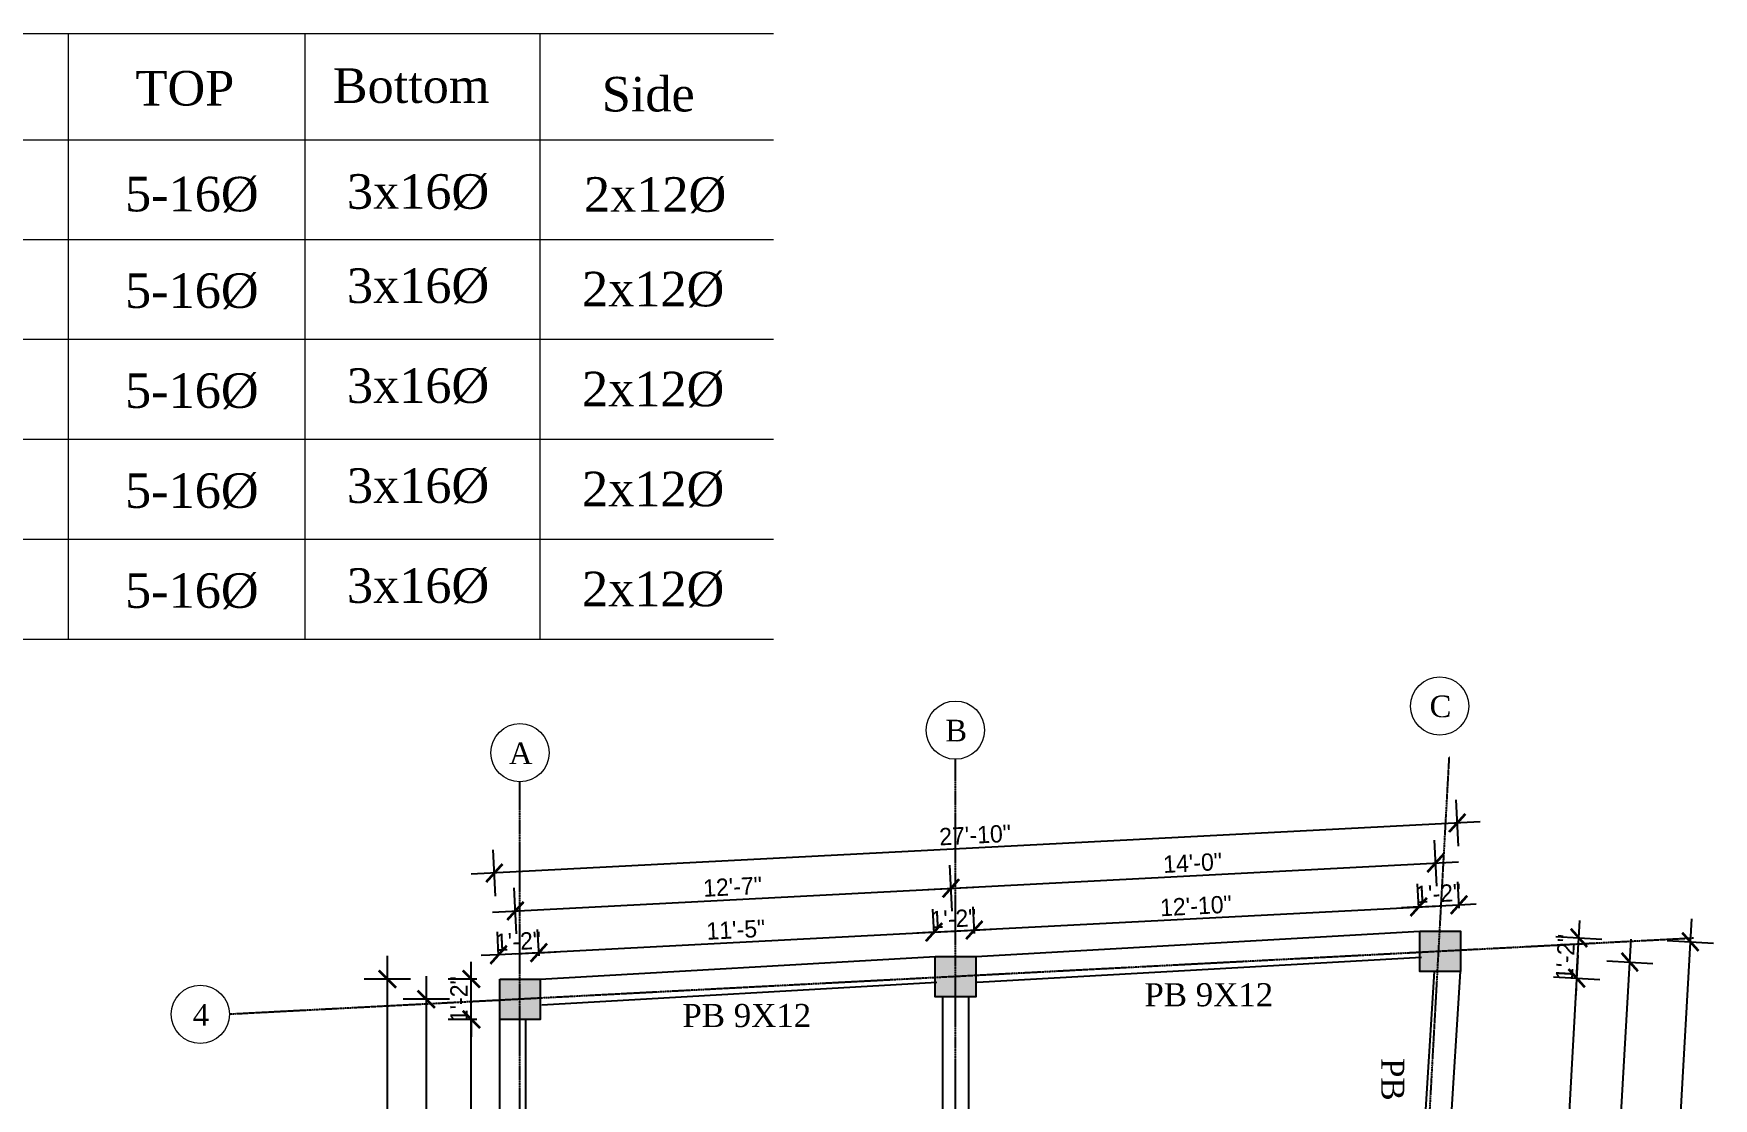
# Model space of a CAD drawing. Header units: inches. Extents: x -412 to 2766, y -9590 to -2111.
# Drawn here: x 469 to 1052, y -5842 to -5472 of the extents above; entities that cross this region are included whole.
import ezdxf

# ---------------------------------------------------------------- set-up
doc = ezdxf.new("R2010")
doc.units = ezdxf.units.IN
doc.header["$LTSCALE"] = 0.5
doc.header["$MEASUREMENT"] = 0
doc.header["$PDMODE"] = 66
doc.linetypes.add('PHANTOM2', pattern=[1.25, 0.625, -0.125, 0.125, -0.125, 0.125, -0.125])
for name, color, linetype, lineweight in [('15 STRS TEXT', 7, 'Continuous', 15), ('15 TEXT', 7, 'Continuous', 15), ('COLUMN', 8, 'Continuous', 50), ('DOOR & WIN', 1, 'Continuous', 25), ('Profile ele', 4, 'Continuous', 25), ('TEXT', 220, 'Continuous', 9), ('window', 6, 'Continuous', 13)]:
    doc.layers.add(name, color=color, linetype=linetype, lineweight=lineweight)
doc.layers.add('OUTLINE', color=116, linetype='Continuous')
doc.styles.add('ARCHITECTURE', font='stylu.ttf')
doc.styles.add('arial', font='arial.ttf')
doc.styles.get("Standard").update_dxf_attribs({"font": 'arial.ttf'})
doc.styles.add('times new roman', font='times.ttf', dxfattribs={"height": 9})
doc.dimstyles.new('8 SCALE', dxfattribs={"dimscale": 0, "dimtxt": 6, "dimasz": 6, "dimexe": 8, "dimexo": 8, "dimgap": 1.25, "dimtad": 1, "dimdec": 0, "dimzin": 3, "dimdsep": 46, "dimlunit": 4, "dimtxsty": 'ARCHITECTURE', "dimblk": 'ARCHTICK', "dimcen": 8, "dimdle": 8, "dimclrd": 5, "dimclre": 5, "dimclrt": 7, "dimadec": 0, "dimazin": 0, "dimtfac": 0.75, "dimtdec": 0, "dimtix": 1, "dimtmove": 2, "dimatfit": 3, "dimldrblk": 'ARCHTICK', "dimfxl": 8, "dimfxlon": 1, "dimtolj": 1, "dimtzin": 0, "dimlwd": -1, "dimlwe": -1, "dimarcsym": 0})

# ---------------------------------------------------------------- blocks, each defined once
blk = doc.blocks.new('_ArchTick')
at = {"color": 0, "linetype": 'ByBlock', "const_width": 0.15}
blk.add_lwpolyline([(-0.5, -0.5), (0.5, 0.5)], dxfattribs=at)
blk = doc.blocks.new('*D1170')
at = {"layer": 'Defpoints', "color": 0, "transparency": 16777216}
for p in [(-13511.46, -10860.54), (-13511.02, -10868.96), (-13648.02, -10876.81)]:
    blk.add_point(p, dxfattribs=at)
at = {"layer": 'Profile ele', "color": 5, "transparency": 16777216}
for p, q in [((-13511.44, -10860.97), (-13511.87, -10852.55)), ((-13656.49, -10868.08), (-13503.47, -10860.13)), ((-13648.44, -10868.82), (-13648.91, -10859.68))]:
    blk.add_line(p, q, dxfattribs=at)
at = {"layer": 'Profile ele', "color": 5, "transparency": 16777216, "xscale": 6, "yscale": 6, "zscale": 6}
for p, rotation in [((-13511.46, -10860.54), 2.975964946126969), ((-13648.5, -10867.67), 182.975964946127)]:
    blk.add_blockref('_ArchTick', p, dxfattribs=dict(at, rotation=rotation))
at = {"layer": 'Profile ele', "color": 7, "transparency": 16777216, "insert": (-13580.2, -10859.73), "char_height": 6, "attachment_point": 5, "rotation": 2.97596, "style": 'ARCHITECTURE'}
blk.add_mtext('\\A1;11\'-5"', dxfattribs=at)
blk = doc.blocks.new('*D1171')
at = {"layer": 'Defpoints', "color": 0, "transparency": 16777216}
for p in [(-13497.5, -10859.82), (-13511.02, -10868.96), (-13497.02, -10868.96)]:
    blk.add_point(p, dxfattribs=at)
at = {"layer": 'Profile ele', "color": 5, "transparency": 16777216}
for p, q in [((-13511.44, -10860.97), (-13511.87, -10852.55)), ((-13497.44, -10860.97), (-13497.91, -10851.83)), ((-13511.46, -10860.54), (-13517.45, -10860.85)), ((-13511.46, -10860.54), (-13497.5, -10859.82)), ((-13497.5, -10859.82), (-13491.5, -10859.5))]:
    blk.add_line(p, q, dxfattribs=at)
at = {"layer": 'Profile ele', "color": 5, "transparency": 16777216, "xscale": 6, "yscale": 6, "zscale": 6}
for p, rotation in [((-13511.46, -10860.54), 2.975964946126987), ((-13497.5, -10859.82), 182.975964946127)]:
    blk.add_blockref('_ArchTick', p, dxfattribs=dict(at, rotation=rotation))
at = {"layer": 'Profile ele', "color": 7, "transparency": 16777216, "insert": (-13504.7, -10855.88), "char_height": 6, "attachment_point": 5, "rotation": 2.97596, "style": 'ARCHITECTURE'}
blk.add_mtext('\\A1;1\'-2"', dxfattribs=at)
blk = doc.blocks.new('*D1172')
at = {"layer": 'Defpoints', "color": 0, "transparency": 16777216}
for p in [(-13343.4, -10851.81), (-13342.96, -10860.23), (-13497.02, -10868.96)]:
    blk.add_point(p, dxfattribs=at)
at = {"layer": 'Profile ele', "color": 5, "transparency": 16777216}
for p, q in [((-13343.38, -10852.24), (-13343.81, -10843.82)), ((-13505.49, -10860.23), (-13335.41, -10851.39)), ((-13497.44, -10860.97), (-13497.91, -10851.83))]:
    blk.add_line(p, q, dxfattribs=at)
at = {"layer": 'Profile ele', "color": 5, "transparency": 16777216, "xscale": 6, "yscale": 6, "zscale": 6}
for p, rotation in [((-13343.4, -10851.81), 2.975964946126969), ((-13497.5, -10859.82), 182.975964946127)]:
    blk.add_blockref('_ArchTick', p, dxfattribs=dict(at, rotation=rotation))
at = {"layer": 'Profile ele', "color": 7, "transparency": 16777216, "insert": (-13420.67, -10851.46), "char_height": 6, "attachment_point": 5, "rotation": 2.97596, "style": 'ARCHITECTURE'}
blk.add_mtext('\\A1;12\'-10"', dxfattribs=at)
blk = doc.blocks.new('*D1173')
at = {"layer": 'Defpoints', "color": 0, "transparency": 16777216}
for p in [(-13329.43, -10851.08), (-13342.96, -10860.23), (-13328.96, -10860.22)]:
    blk.add_point(p, dxfattribs=at)
at = {"layer": 'Profile ele', "color": 5, "transparency": 16777216}
for p, q in [((-13343.38, -10852.24), (-13343.81, -10843.82)), ((-13329.37, -10852.24), (-13329.85, -10843.09)), ((-13343.4, -10851.81), (-13329.43, -10851.08)), ((-13329.43, -10851.08), (-13323.44, -10850.77)), ((-13343.4, -10851.81), (-13349.39, -10852.12))]:
    blk.add_line(p, q, dxfattribs=at)
at = {"layer": 'Profile ele', "color": 5, "transparency": 16777216, "xscale": 6, "yscale": 6, "zscale": 6}
for p, rotation in [((-13343.4, -10851.81), 2.975964946126987), ((-13329.43, -10851.08), 182.975964946127)]:
    blk.add_blockref('_ArchTick', p, dxfattribs=dict(at, rotation=rotation))
at = {"layer": 'Profile ele', "color": 7, "transparency": 16777216, "insert": (-13336.64, -10847.14), "char_height": 6, "attachment_point": 5, "rotation": 2.97596, "style": 'ARCHITECTURE'}
blk.add_mtext('\\A1;1\'-2"', dxfattribs=at)
blk = doc.blocks.new('*D1174')
at = {"layer": 'Defpoints', "color": 0, "transparency": 16777216}
for p in [(-13505.61, -10845.33), (-13504.02, -10875.96), (-13655.02, -10883.81)]:
    blk.add_point(p, dxfattribs=at)
at = {"layer": 'Profile ele', "color": 5, "transparency": 16777216}
for p, q in [((-13505.2, -10853.32), (-13506.03, -10837.34)), ((-13664.6, -10853.59), (-13497.62, -10844.91)), ((-13656.2, -10861.17), (-13657.03, -10845.19))]:
    blk.add_line(p, q, dxfattribs=at)
at = {"layer": 'Profile ele', "color": 5, "transparency": 16777216, "xscale": 6, "yscale": 6, "zscale": 6}
for p, rotation in [((-13505.61, -10845.33), 2.975964946168022), ((-13656.61, -10853.18), 182.975964946168)]:
    blk.add_blockref('_ArchTick', p, dxfattribs=dict(at, rotation=rotation))
at = {"layer": 'Profile ele', "color": 7, "transparency": 16777216, "insert": (-13581.34, -10844.79), "char_height": 6, "attachment_point": 5, "rotation": 2.97596, "style": 'ARCHITECTURE'}
blk.add_mtext('\\A1;12\'-7"', dxfattribs=at)
blk = doc.blocks.new('*D1175')
at = {"layer": 'Defpoints', "color": 0, "transparency": 16777216}
for p in [(-13337.55, -10836.59), (-13335.96, -10867.23), (-13504.02, -10875.96)]:
    blk.add_point(p, dxfattribs=at)
at = {"layer": 'Profile ele', "color": 5, "transparency": 16777216}
for p, q in [((-13337.14, -10844.58), (-13337.97, -10828.6)), ((-13513.6, -10845.74), (-13329.56, -10836.17)), ((-13505.2, -10853.31), (-13506.03, -10837.34))]:
    blk.add_line(p, q, dxfattribs=at)
at = {"layer": 'Profile ele', "color": 5, "transparency": 16777216, "xscale": 6, "yscale": 6, "zscale": 6}
for p, rotation in [((-13337.55, -10836.59), 2.975964946126969), ((-13505.61, -10845.32), 182.975964946127)]:
    blk.add_blockref('_ArchTick', p, dxfattribs=dict(at, rotation=rotation))
at = {"layer": 'Profile ele', "color": 7, "transparency": 16777216, "insert": (-13421.81, -10836.56), "char_height": 6, "attachment_point": 5, "rotation": 2.97596, "style": 'ARCHITECTURE'}
blk.add_mtext('\\A1;14\'-0"', dxfattribs=at)
blk = doc.blocks.new('*D1176')
at = {"layer": 'Defpoints', "color": 0, "transparency": 16777216}
for p in [(-13663.93, -10840.05), (-13328.13, -10859.45), (-13662.02, -10876.81)]:
    blk.add_point(p, dxfattribs=at)
at = {"layer": 'Profile ele', "color": 5, "transparency": 16777216}
for p, q in [((-13329.62, -10830.68), (-13330.45, -10814.7)), ((-13322.05, -10822.28), (-13671.92, -10840.47)), ((-13663.52, -10848.04), (-13664.35, -10832.06))]:
    blk.add_line(p, q, dxfattribs=at)
at = {"layer": 'Profile ele', "color": 5, "transparency": 16777216, "xscale": 6, "yscale": 6, "zscale": 6}
for p, rotation in [((-13330.04, -10822.69), 2.975964946168395), ((-13663.93, -10840.05), 182.9759649461684)]:
    blk.add_blockref('_ArchTick', p, dxfattribs=dict(at, rotation=rotation))
at = {"layer": 'Profile ele', "color": 7, "transparency": 16777216, "insert": (-13497.22, -10826.89), "char_height": 6, "attachment_point": 5, "rotation": 2.97596, "style": 'ARCHITECTURE'}
blk.add_mtext('\\A1;27\'-10"', dxfattribs=at)
blk = doc.blocks.new('*D1189')
at = {"layer": 'Defpoints', "color": 0, "transparency": 16777216}
for p in [(-13671.91, -10890.81), (-13662.02, -10890.81), (-13662.02, -11000.09)]:
    blk.add_point(p, dxfattribs=at)
at = {"layer": 'Profile ele', "color": 5, "transparency": 16777216}
for p, q in [((-13671.91, -11008.09), (-13671.91, -10882.81)), ((-13670.02, -10890.81), (-13679.91, -10890.81)), ((-13670.02, -11000.09), (-13679.91, -11000.09))]:
    blk.add_line(p, q, dxfattribs=at)
at = {"layer": 'Profile ele', "color": 5, "transparency": 16777216, "xscale": 6, "yscale": 6, "zscale": 6}
for p, rotation in [((-13671.91, -10890.81), 90), ((-13671.91, -11000.09), 270)]:
    blk.add_blockref('_ArchTick', p, dxfattribs=dict(at, rotation=rotation))
at = {"layer": 'Profile ele', "color": 7, "transparency": 16777216, "insert": (-13676.26, -10945.45), "char_height": 6, "attachment_point": 5, "rotation": 90, "style": 'ARCHITECTURE'}
blk.add_mtext('\\A1;9\'-1"', dxfattribs=at)
blk = doc.blocks.new('*D1190')
at = {"layer": 'Defpoints', "color": 0, "transparency": 16777216}
for p in [(-13671.91, -10876.81), (-13662.02, -10876.81), (-13662.02, -10890.81)]:
    blk.add_point(p, dxfattribs=at)
at = {"layer": 'Profile ele', "color": 5, "transparency": 16777216}
for p, q in [((-13671.91, -10876.81), (-13671.91, -10870.81)), ((-13670.02, -10876.81), (-13679.91, -10876.81)), ((-13671.91, -10890.81), (-13671.91, -10876.81)), ((-13670.02, -10890.81), (-13679.91, -10890.81)), ((-13671.91, -10890.81), (-13671.91, -10896.81))]:
    blk.add_line(p, q, dxfattribs=at)
at = {"layer": 'Profile ele', "color": 5, "transparency": 16777216, "xscale": 6, "yscale": 6, "zscale": 6}
for p, rotation in [((-13671.91, -10876.81), 270), ((-13671.91, -10890.81), 90)]:
    blk.add_blockref('_ArchTick', p, dxfattribs=dict(at, rotation=rotation))
at = {"layer": 'Profile ele', "color": 7, "transparency": 16777216, "insert": (-13676.22, -10883.81), "char_height": 6, "attachment_point": 5, "rotation": 90, "style": 'ARCHITECTURE'}
blk.add_mtext('\\A1;1\'-2"', dxfattribs=at)
blk = doc.blocks.new('*D1193')
at = {"layer": 'Defpoints', "color": 0, "transparency": 16777216}
for p in [(-13687.51, -10883.81), (-13655.02, -10883.81), (-13655.02, -11007.09)]:
    blk.add_point(p, dxfattribs=at)
at = {"layer": 'Profile ele', "color": 5, "transparency": 16777216}
for p, q in [((-13687.51, -11015.09), (-13687.51, -10875.81)), ((-13679.51, -10883.81), (-13695.51, -10883.81)), ((-13679.51, -11007.09), (-13695.51, -11007.09))]:
    blk.add_line(p, q, dxfattribs=at)
at = {"layer": 'Profile ele', "color": 5, "transparency": 16777216, "xscale": 6, "yscale": 6, "zscale": 6}
for p, rotation in [((-13687.51, -10883.81), 90), ((-13687.51, -11007.09), 270)]:
    blk.add_blockref('_ArchTick', p, dxfattribs=dict(at, rotation=rotation))
at = {"layer": 'Profile ele', "color": 7, "transparency": 16777216, "insert": (-13691.89, -10945.45), "char_height": 6, "attachment_point": 5, "rotation": 90, "style": 'ARCHITECTURE'}
blk.add_mtext('\\A1;10\'-3"', dxfattribs=at)
blk = doc.blocks.new('*D1194')
at = {"layer": 'Defpoints', "color": 0, "transparency": 16777216}
for p in [(-13701.03, -10876.81), (-13662.02, -10876.81), (-13662.02, -11230.22)]:
    blk.add_point(p, dxfattribs=at)
at = {"layer": 'Profile ele', "color": 5, "transparency": 16777216}
for p, q in [((-13701.03, -11238.22), (-13701.03, -10868.81)), ((-13693.03, -10876.81), (-13709.03, -10876.81)), ((-13693.03, -11230.22), (-13709.03, -11230.22))]:
    blk.add_line(p, q, dxfattribs=at)
at = {"layer": 'Profile ele', "color": 5, "transparency": 16777216, "xscale": 6, "yscale": 6, "zscale": 6}
for p, rotation in [((-13701.03, -10876.81), 90), ((-13701.03, -11230.22), 270)]:
    blk.add_blockref('_ArchTick', p, dxfattribs=dict(at, rotation=rotation))
at = {"layer": 'Profile ele', "color": 7, "transparency": 16777216, "insert": (-13705.41, -11053.52), "char_height": 6, "attachment_point": 5, "rotation": 90, "style": 'ARCHITECTURE'}
blk.add_mtext('\\A1;29\'-5"', dxfattribs=at)
blk = doc.blocks.new('*D1195')
at = {"layer": 'Defpoints', "color": 0, "transparency": 16777216}
for p in [(-13328.96, -10860.22), (-13287.84, -10862.54), (-13328.96, -10874.23)]:
    blk.add_point(p, dxfattribs=at)
at = {"layer": 'Profile ele', "color": 5, "transparency": 16777216}
for p, q in [((-13287.84, -10862.54), (-13287.5, -10856.55)), ((-13295.83, -10862.09), (-13279.85, -10862.99)), ((-13288.63, -10876.5), (-13287.84, -10862.54)), ((-13296.61, -10876.05), (-13280.64, -10876.95)), ((-13288.63, -10876.5), (-13288.96, -10882.49))]:
    blk.add_line(p, q, dxfattribs=at)
at = {"layer": 'Profile ele', "color": 5, "transparency": 16777216, "xscale": 6, "yscale": 6, "zscale": 6}
for p, rotation in [((-13287.84, -10862.54), 266.7745133990512), ((-13288.63, -10876.5), 86.77451339905117)]:
    blk.add_blockref('_ArchTick', p, dxfattribs=dict(at, rotation=rotation))
at = {"layer": 'Profile ele', "color": 7, "transparency": 16777216, "insert": (-13292.53, -10869.28), "char_height": 6, "attachment_point": 5, "rotation": 86.77451, "style": 'ARCHITECTURE'}
blk.add_mtext('\\A1;1\'-2"', dxfattribs=at)
blk = doc.blocks.new('*D1196')
at = {"layer": 'Defpoints', "color": 0, "transparency": 16777216}
for p in [(-13328.96, -10874.23), (-13336.84, -11000.09), (-13295.72, -11002.41)]:
    blk.add_point(p, dxfattribs=at)
at = {"layer": 'Profile ele', "color": 5, "transparency": 16777216}
for p, q in [((-13288.18, -10868.51), (-13296.17, -11010.4)), ((-13296.61, -10876.05), (-13280.64, -10876.95)), ((-13303.71, -11001.96), (-13287.73, -11002.86))]:
    blk.add_line(p, q, dxfattribs=at)
at = {"layer": 'Profile ele', "color": 5, "transparency": 16777216, "xscale": 6, "yscale": 6, "zscale": 6}
for p, rotation in [((-13288.63, -10876.5), 86.77451339905117), ((-13295.72, -11002.41), 266.7745133990512)]:
    blk.add_blockref('_ArchTick', p, dxfattribs=dict(at, rotation=rotation))
at = {"layer": 'Profile ele', "color": 7, "transparency": 16777216, "insert": (-13296.55, -10939.21), "char_height": 6, "attachment_point": 5, "rotation": 86.77451, "style": 'ARCHITECTURE'}
blk.add_mtext('\\A1;10\'-6"', dxfattribs=at)
blk = doc.blocks.new('*D1204')
at = {"layer": 'Defpoints', "color": 0, "transparency": 16777216}
for p in [(-13335.96, -10867.23), (-13270.22, -10870.93), (-13343.84, -11007.09)]:
    blk.add_point(p, dxfattribs=at)
at = {"layer": 'Profile ele', "color": 5, "transparency": 16777216}
for p, q in [((-13278.55, -11018.79), (-13269.77, -10862.94)), ((-13278.2, -10870.48), (-13262.23, -10871.38)), ((-13286.09, -11010.35), (-13270.11, -11011.25))]:
    blk.add_line(p, q, dxfattribs=at)
at = {"layer": 'Profile ele', "color": 5, "transparency": 16777216, "xscale": 6, "yscale": 6, "zscale": 6}
for p, rotation in [((-13270.22, -10870.93), 86.77451339905117), ((-13278.1, -11010.8), 266.7745133990512)]:
    blk.add_blockref('_ArchTick', p, dxfattribs=dict(at, rotation=rotation))
at = {"layer": 'Profile ele', "color": 7, "transparency": 16777216, "insert": (-13278.5, -10940.62), "char_height": 6, "attachment_point": 5, "rotation": 86.77451, "style": 'ARCHITECTURE'}
blk.add_mtext('\\A1;11\'-8"', dxfattribs=at)
blk = doc.blocks.new('*D1205')
at = {"layer": 'Defpoints', "color": 0, "transparency": 16777216}
for p in [(-13328.13, -10859.45), (-13249.2, -10863.9), (-13351.9, -11281.38)]:
    blk.add_point(p, dxfattribs=at)
at = {"layer": 'Profile ele', "color": 5, "transparency": 16777216}
for p, q in [((-13273.43, -11293.81), (-13248.75, -10855.91)), ((-13257.19, -10863.45), (-13241.22, -10864.35)), ((-13280.97, -11285.38), (-13264.99, -11286.28))]:
    blk.add_line(p, q, dxfattribs=at)
at = {"layer": 'Profile ele', "color": 5, "transparency": 16777216, "xscale": 6, "yscale": 6, "zscale": 6}
for p, rotation in [((-13249.2, -10863.9), 86.77451339904515), ((-13272.98, -11285.83), 266.7745133990452)]:
    blk.add_blockref('_ArchTick', p, dxfattribs=dict(at, rotation=rotation))
at = {"layer": 'Profile ele', "color": 7, "transparency": 16777216, "insert": (-13265.47, -11074.62), "char_height": 6, "attachment_point": 5, "rotation": 86.77451, "style": 'ARCHITECTURE'}
blk.add_mtext('\\A1;35\'-3"', dxfattribs=at)
blk = doc.blocks.new('*D1206')
at = {"layer": 'Defpoints', "color": 0, "transparency": 16777216}
for p in [(-13662.46, -10868.39), (-13662.02, -10876.81), (-13648.02, -10876.81)]:
    blk.add_point(p, dxfattribs=at)
at = {"layer": 'Profile ele', "color": 5, "transparency": 16777216}
for p, q in [((-13662.44, -10868.82), (-13662.87, -10860.4)), ((-13648.44, -10868.82), (-13648.91, -10859.68)), ((-13662.46, -10868.39), (-13668.45, -10868.7)), ((-13648.5, -10867.67), (-13662.46, -10868.39)), ((-13648.5, -10867.67), (-13642.5, -10867.35))]:
    blk.add_line(p, q, dxfattribs=at)
at = {"layer": 'Profile ele', "color": 5, "transparency": 16777216, "xscale": 6, "yscale": 6, "zscale": 6}
for p, rotation in [((-13662.46, -10868.39), 2.975964946126969), ((-13648.5, -10867.67), 182.975964946127)]:
    blk.add_blockref('_ArchTick', p, dxfattribs=dict(at, rotation=rotation))
at = {"layer": 'Profile ele', "color": 7, "transparency": 16777216, "insert": (-13655.7, -10863.73), "char_height": 6, "attachment_point": 5, "rotation": 2.97596, "style": 'ARCHITECTURE'}
blk.add_mtext('\\A1;1\'-2"', dxfattribs=at)
blk = doc.blocks.new('60')
at = {"layer": 'COLUMN'}
h = blk.add_hatch(color=256, dxfattribs=at)
h.dxf.hatch_style = 1
h.paths.add_polyline_path([(-13328.96, -10874.23), (-13328.96, -10860.23), (-13342.96, -10860.23), (-13342.96, -10874.23)])
h = blk.add_hatch(color=256, dxfattribs=at)
h.dxf.hatch_style = 1
h.paths.add_polyline_path([(-13497.02, -10882.96), (-13497.02, -10868.96), (-13511.02, -10868.96), (-13511.02, -10882.96)])
h = blk.add_hatch(color=256, dxfattribs=at)
h.dxf.hatch_style = 1
h.paths.add_polyline_path([(-13648.02, -10890.81), (-13648.02, -10876.81), (-13662.02, -10876.81), (-13662.02, -10890.81)])
at = {"layer": 'DOOR & WIN', "color": 6, "linetype": 'PHANTOM2'}
for p, q in [((-13504.04, -11329.66), (-13504.04, -10800.6)), ((-13363.46, -11357.25), (-13332.78, -10799.83)), ((-13655.04, -11300.02), (-13655.04, -10808.45)), ((-13248.06, -10862.66), (-13755.8, -10889.05))]:
    blk.add_line(p, q, dxfattribs=at)
at = {"layer": 'OUTLINE'}
for points in [[(-13342.96, -10860.23), (-13328.96, -10860.23), (-13328.96, -10874.23), (-13342.96, -10874.23)], [(-13511.02, -10868.96), (-13497.02, -10868.96), (-13497.02, -10882.96), (-13511.02, -10882.96)], [(-13662.02, -10876.81), (-13648.02, -10876.81), (-13648.02, -10890.81), (-13662.02, -10890.81)]]:
    blk.add_lwpolyline(points, close=True, dxfattribs=at)
at = {"layer": 'Profile ele'}
for p, q in [((-13497.02, -10868.96), (-13342.96, -10860.23)), ((-13648.02, -10876.81), (-13511.02, -10868.96)), ((-13496.51, -10877.95), (-13342.45, -10869.21)), ((-13345.86, -11000.09), (-13337.98, -10874.23)), ((-13336.84, -11000.09), (-13328.96, -10874.23)), ((-13647.51, -10885.8), (-13510.51, -10877.95)), ((-13508.52, -10882.96), (-13508.54, -11000.09)), ((-13499.52, -10882.96), (-13499.54, -11000.09)), ((-13662.02, -11000.09), (-13662.02, -10890.81)), ((-13653.02, -11000.09), (-13653.02, -10890.81))]:
    blk.add_line(p, q, dxfattribs=at)
at = {"layer": 'window', "linetype": 'Continuous', "lineweight": 5, "ltscale": 0.5}
for centre in [(-13336.11, -10782.13), (-13504.04, -10790.5), (-13655.04, -10798.35), (-13765.9, -10889.05)]:
    blk.add_circle(centre, 10.1, dxfattribs=at)
at = {"layer": '15 TEXT', "color": 3, "lineweight": 60, "char_height": 8, "width": 383.5653, "attachment_point": 7, "style": 'arial'}
for insert in [(-13438.52, -10886.37), (-13598.72, -10893.57)]:
    blk.add_mtext('{\\fTimes New Roman|b0|i0|c0|p18;PB 9X12}', dxfattribs=dict(at, insert=insert))
at = {"layer": '15 TEXT', "color": 3, "lineweight": 60, "insert": (-13356.5, -10904.22), "char_height": 8, "width": 383.5653, "attachment_point": 7, "rotation": 270, "style": 'arial'}
blk.add_mtext('{\\fTimes New Roman|b0|i0|c0|p18;PB 9X12}', dxfattribs=at)
at = {"layer": 'TEXT', "char_height": 7.5, "attachment_point": 5}
for s, insert in [('{\\fTimes New Roman|b0|i0|c0|p18;\\C1;C}', (-13335.86, -10782.3)), ('{\\fTimes New Roman|b0|i0|c0|p18;\\C1;B}', (-13503.79, -10790.67)), ('{\\fTimes New Roman|b0|i0|c0|p18;\\C1;A}', (-13654.79, -10798.52)), ('{\\fTimes New Roman|b0|i0|c0|p18;\\C1;4}', (-13765.65, -10889.22))]:
    blk.add_mtext(s, dxfattribs=dict(at, insert=insert))
at = {"layer": 'Profile ele'}
for p1, p2, distance, picture, middle in [((-13328.13, -10859.45), (-13662.02, -10876.81), -36.81, '*D1176', (-13497.22, -10826.89)), ((-13655.02, -10883.81), (-13504.02, -10875.96), 30.68, '*D1174', (-13581.34, -10844.79)), ((-13351.9, -11281.38), (-13328.13, -10859.45), -79.05, '*D1205', (-13265.47, -11074.62))]:
    dim = blk.add_aligned_dim(p1=p1, p2=p2, distance=distance, dimstyle='8 SCALE', override={"dimscale": 1}, dxfattribs=at)
    dim.commit()
    dim.dimension.update_dxf_attribs({"geometry": picture, "text_midpoint": middle})
for base, p1, p2, angle, picture, middle in [((-13337.55, -10836.59), (-13504.02, -10875.96), (-13335.96, -10867.23), 182.97596, '*D1175', (-13421.81, -10836.56)), ((-13343.4, -10851.81), (-13497.02, -10868.96), (-13342.96, -10860.23), 182.97596, '*D1172', (-13420.67, -10851.46)), ((-13329.43, -10851.08), (-13342.96, -10860.23), (-13328.96, -10860.22), 182.97596, '*D1173', (-13336.64, -10847.14)), ((-13497.5, -10859.82), (-13511.02, -10868.96), (-13497.02, -10868.96), 182.97596, '*D1171', (-13504.7, -10855.88)), ((-13511.46, -10860.54), (-13648.02, -10876.81), (-13511.02, -10868.96), 182.97596, '*D1170', (-13580.2, -10859.73)), ((-13287.84, -10862.54), (-13328.96, -10874.23), (-13328.96, -10860.22), 266.77451, '*D1195', (-13292.53, -10869.28)), ((-13662.46, -10868.39), (-13648.02, -10876.81), (-13662.02, -10876.81), 182.97596, '*D1206', (-13655.7, -10863.73)), ((-13270.22, -10870.93), (-13343.84, -11007.09), (-13335.96, -10867.23), 266.77451, '*D1204', (-13278.5, -10940.62)), ((-13701.03, -10876.81), (-13662.02, -11230.22), (-13662.02, -10876.81), 90, '*D1194', (-13705.41, -11053.52)), ((-13295.72, -11002.41), (-13328.96, -10874.23), (-13336.84, -11000.09), 266.77451, '*D1196', (-13296.55, -10939.21)), ((-13671.91, -10876.81), (-13662.02, -10890.81), (-13662.02, -10876.81), 90, '*D1190', (-13676.22, -10883.81)), ((-13687.51, -10883.81), (-13655.02, -11007.09), (-13655.02, -10883.81), 90, '*D1193', (-13691.89, -10945.45)), ((-13671.91, -10890.81), (-13662.02, -11000.09), (-13662.02, -10890.81), 90, '*D1189', (-13676.26, -10945.45))]:
    dim = blk.add_linear_dim(base=base, p1=p1, p2=p2, angle=angle, dimstyle='8 SCALE', override={"dimscale": 1}, dxfattribs=at)
    dim.commit()
    dim.dimension.update_dxf_attribs({"geometry": picture, "text_midpoint": middle})

msp = doc.modelspace()

# ---------------------------------------------------------------- linework, layer by layer
at = {"layer": '15 STRS TEXT'}
for p, q in [((-230.42, -5472.34), (725.98, -5472.34)), ((481.56, -5682.37), (481.56, -5472.34)), ((563.63, -5682.37), (563.63, -5472.34)), ((644.98, -5472.34), (644.98, -5682.37)), ((-230.42, -5509.21), (725.98, -5509.21)), ((341.31, -5543.7), (725.98, -5543.7)), ((341.31, -5578.37), (725.98, -5578.37)), ((341.31, -5613.04), (725.98, -5613.04)), ((-230.42, -5647.7), (725.98, -5647.7)), ((-230.42, -5682.37), (725.98, -5682.37))]:
    msp.add_line(p, q, dxfattribs=at)

# ---------------------------------------------------------------- block references
at = {"layer": 'Profile ele'}
msp.add_blockref('60', (14293.15, 5076.59), dxfattribs=at)

# ---------------------------------------------------------------- texts
at = {"layer": '15 STRS TEXT', "char_height": 8, "attachment_point": 5, "style": 'times new roman'}
for s, insert in [('{\\H1.5x;TOP}', (521.92, -5491.38)), ('{\\H1.5x;Bottom}', (600.36, -5490.47)), ('{\\H1.5x;Side}', (682.58, -5493.44)), ('{\\H1.5x;5-16%%C}', (524.33, -5528.24)), ('{\\H1.5x;3x16%%C}', (602.77, -5527.34)), ('{\\H1.5x;2x12%%C}', (684.97, -5528.38)), ('{\\H1.5x;5-16%%C}', (524.33, -5561.72)), ('{\\H1.5x;3x16%%C}', (602.77, -5560.01)), ('{\\H1.5x;2x12%%C}', (684.29, -5561.19)), ('{\\H1.5x;5-16%%C}', (524.33, -5596.39)), ('{\\H1.5x;3x16%%C}', (602.77, -5594.67)), ('{\\H1.5x;2x12%%C}', (684.29, -5595.85)), ('{\\H1.5x;5-16%%C}', (524.33, -5631.06)), ('{\\H1.5x;3x16%%C}', (602.77, -5629.34)), ('{\\H1.5x;2x12%%C}', (684.29, -5630.52)), ('{\\H1.5x;5-16%%C}', (524.33, -5665.73)), ('{\\H1.5x;3x16%%C}', (602.77, -5664.01)), ('{\\H1.5x;2x12%%C}', (684.29, -5665.19))]:
    msp.add_mtext_dynamic_manual_height_columns(s, width=169.3707, gutter_width=40, heights=[0], dxfattribs=dict(at, insert=insert))

doc.saveas('drawing.dxf')
